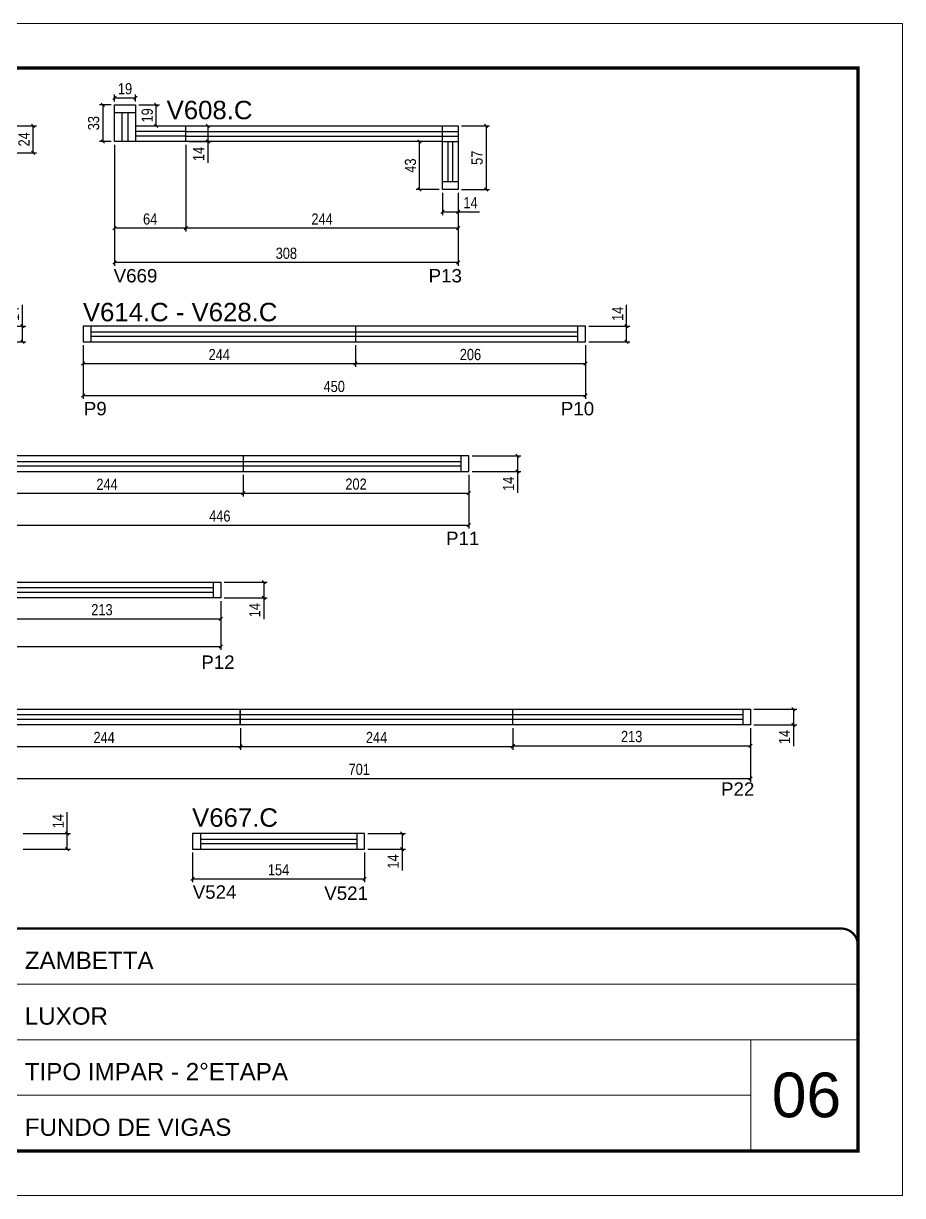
# Model space of a CAD drawing. Extents: x 1959 to 8212, y 239 to 4735.
# Drawn here: x 4255 to 5042, y 2537 to 3587 of the extents above; entities that cross this region are included whole.
import ezdxf

# ---------------------------------------------------------------- set-up
doc = ezdxf.new("R2010")
doc.units = 0
doc.linetypes.add('CONTINUO', pattern=[0])
doc.linetypes.add('DASHED', pattern=[0.75, 0.5, -0.25])
for name, color, linetype in [('5', 5, 'Continuous'), ('COTA', 241, 'Continuous'), ('NOMENCLATURA', 7, 'Continuous'), ('Painéis', 200, 'Continuous'), ('SARR_2.2x7', 40, 'Continuous'), ('SARR_EDITAR', 141, 'Continuous')]:
    doc.layers.add(name, color=color, linetype=linetype)
for name, color, linetype, lineweight in [('CARIMBO', 255, 'Continuous', 9), ('Folhas', 255, 'Continuous', 9), ('SARRAFO DE PRESSAO', 251, 'DASHED', 9)]:
    doc.layers.add(name, color=color, linetype=linetype, lineweight=lineweight)
doc.styles.add('ARIAL', font='arial.ttf')
doc.styles.add('COTA TECNICA', font='techl___.ttf', dxfattribs={"height": 10})
doc.styles.add('COTA TECNICA-50', font='techl___.ttf', dxfattribs={"height": 10})
doc.styles.get("Standard").update_dxf_attribs({"font": 'arial.ttf'})
doc.dimstyles.new('COTA PAINEL-50', dxfattribs={"dimtxt": 10, "dimasz": 3, "dimexe": 3, "dimexo": 3, "dimgap": 3, "dimtad": 1, "dimdec": 1, "dimzin": 12, "dimdsep": 46, "dimtxsty": 'COTA TECNICA-50', "dimblk1": 'OBLIQUE', "dimblk2": 'OBLIQUE', "dimsah": 1, "dimcen": 0.9, "dimclrd": 4, "dimclre": 4, "dimclrt": 240, "dimadec": 1, "dimazin": 3, "dimtfac": 1, "dimtdec": 1, "dimtmove": 0, "dimatfit": 3, "dimfxl": 1, "dimtolj": 1, "dimtzin": 12, "dimarcsym": 0})
doc.dimstyles.new('PAINEL', dxfattribs={"dimtxt": 10, "dimasz": 3, "dimexe": 3, "dimexo": 3, "dimgap": 3, "dimtad": 1, "dimdec": 1, "dimzin": 12, "dimdsep": 46, "dimtxsty": 'COTA TECNICA', "dimblk1": 'OBLIQUE', "dimblk2": 'OBLIQUE', "dimsah": 1, "dimcen": 0.9, "dimclrd": 4, "dimclre": 4, "dimclrt": 240, "dimadec": 1, "dimazin": 3, "dimtfac": 1, "dimtdec": 1, "dimtmove": 0, "dimatfit": 3, "dimfxl": 1, "dimtolj": 1, "dimtzin": 12, "dimarcsym": 0})

# ---------------------------------------------------------------- blocks, each defined once
blk = doc.blocks.new('9999999999')
at = {"color": 30, "linetype": 'CONTINUO'}
for p, q in [((98564.6, 34379.6), (99584, 34379.6)), ((98564.6, 34329.8), (99488, 34329.8)), ((99584, 34329.8), (99488, 34329.8)), ((99488, 34329.8), (99488, 34230.2)), ((98564.6, 34280), (99488, 34280))]:
    blk.add_line(p, q, dxfattribs=at)
at = {"color": 30, "linetype": 'CONTINUO', "const_width": 2}
blk.add_lwpolyline([(99584, 34230.2), (99584, 34414.4, 0.414214), (99569, 34429.4), (98229, 34429.4, 0.414214), (98214, 34414.4), (98214, 34245.2, 0.414214), (98229, 34230.2), (99584, 34230.2)], format="xyb", dxfattribs=at)
at = {"layer": 'Folhas'}
blk.add_lwpolyline([(98139, 34190.2), (99624, 34190.2), (99624, 35240.2), (98139, 35240.2)], close=True, dxfattribs=at)
at = {"layer": 'Folhas', "color": 30, "const_width": 3}
blk.add_lwpolyline([(98214, 34230.2), (99584, 34230.2), (99584, 35200.2), (98214, 35200.2)], close=True, dxfattribs=at)
at = {"color": 7, "linetype": 'Continuous', "ltscale": 5, "style": 'ARIAL'}
for s, height, p in [('ZAMBETTA', 15.48, (98837.7, 34393.1)), ('LUXOR', 15.48, (98837.7, 34343.3)), ('TIPO IMPAR - 2°ETAPA', 15.483, (98837.7, 34293.5)), ('FUNDO DE VIGAS', 15.483, (98837.7, 34243.7))]:
    blk.add_text(s, height=height, dxfattribs=at).set_placement(p)
blk = doc.blocks.new('_Oblique')
at = {"color": 0, "linetype": 'ByBlock', "lineweight": -2}
blk.add_line((-0.5, -0.5), (0.5, 0.5), dxfattribs=at)
blk = doc.blocks.new('*D19')
at = {"layer": 'COTA', "color": 4, "lineweight": -2, "transparency": 16777216}
for p, q in [((4222.1, 3494.8), (4266.4, 3494.8)), ((4263.4, 3470.8), (4263.4, 3494.8)), ((4222.1, 3470.8), (4266.4, 3470.8))]:
    blk.add_line(p, q, dxfattribs=at)
at = {"layer": 'Defpoints', "color": 0, "transparency": 16777216}
for p in [(4219.1, 3494.8), (4263.4, 3494.8), (4219.1, 3470.8)]:
    blk.add_point(p, dxfattribs=at)
at = {"layer": 'COTA', "color": 4, "lineweight": -2, "transparency": 16777216, "xscale": 3, "yscale": 3, "zscale": 3}
for p, rotation in [((4263.4, 3494.8), 90), ((4263.4, 3470.8), 270)]:
    blk.add_blockref('_Oblique', p, dxfattribs=dict(at, rotation=rotation))
at = {"layer": 'COTA', "color": 240, "transparency": 16777216, "insert": (4255.3, 3482.8), "char_height": 10, "attachment_point": 5, "rotation": 90, "style": 'COTA TECNICA'}
blk.add_mtext('\\A1;24', dxfattribs=at)
blk = doc.blocks.new('*D11')
at = {"layer": 'COTA', "color": 4, "lineweight": -2, "transparency": 16777216}
for p, q in [((4647.3, 3494.8), (4672.4, 3494.8)), ((4669.4, 3494.8), (4669.4, 3437.8)), ((4647.3, 3437.8), (4672.4, 3437.8))]:
    blk.add_line(p, q, dxfattribs=at)
at = {"layer": 'Defpoints', "color": 0, "transparency": 16777216}
for p in [(4644.3, 3494.8), (4644.3, 3437.8), (4669.4, 3437.8)]:
    blk.add_point(p, dxfattribs=at)
at = {"layer": 'COTA', "color": 4, "lineweight": -2, "transparency": 16777216, "xscale": 3, "yscale": 3, "zscale": 3}
for p, rotation in [((4669.4, 3494.8), 90), ((4669.4, 3437.8), 270)]:
    blk.add_blockref('_Oblique', p, dxfattribs=dict(at, rotation=rotation))
at = {"layer": 'COTA', "color": 240, "transparency": 16777216, "insert": (4661.2, 3466.3), "char_height": 10, "attachment_point": 5, "rotation": 90, "style": 'COTA TECNICA'}
blk.add_mtext('\\A1;57', dxfattribs=at)
blk = doc.blocks.new('*D12')
at = {"layer": 'COTA', "color": 4, "lineweight": -2, "transparency": 16777216}
for p, q in [((4336.3, 3516.8), (4336.3, 3523)), ((4336.3, 3520), (4355.3, 3520)), ((4355.3, 3516.8), (4355.3, 3523))]:
    blk.add_line(p, q, dxfattribs=at)
at = {"layer": 'Defpoints', "color": 0, "transparency": 16777216}
for p in [(4355.3, 3520), (4336.3, 3513.8), (4355.3, 3513.8)]:
    blk.add_point(p, dxfattribs=at)
at = {"layer": 'COTA', "color": 4, "lineweight": -2, "transparency": 16777216, "xscale": 3, "yscale": 3, "zscale": 3, "rotation": 180}
blk.add_blockref('_Oblique', (4336.3, 3520), dxfattribs=at)
at = {"layer": 'COTA', "color": 4, "lineweight": -2, "transparency": 16777216, "xscale": 3, "yscale": 3, "zscale": 3}
blk.add_blockref('_Oblique', (4355.3, 3520), dxfattribs=at)
at = {"layer": 'COTA', "color": 240, "transparency": 16777216, "insert": (4345.8, 3528.1), "char_height": 10, "attachment_point": 5, "style": 'COTA TECNICA'}
blk.add_mtext('\\A1;19', dxfattribs=at)
blk = doc.blocks.new('*D13')
at = {"layer": 'COTA', "color": 4, "lineweight": -2, "transparency": 16777216}
for p, q in [((4358.3, 3513.8), (4376.7, 3513.8)), ((4373.7, 3494.8), (4373.7, 3513.8)), ((4358.3, 3494.8), (4376.7, 3494.8))]:
    blk.add_line(p, q, dxfattribs=at)
at = {"layer": 'Defpoints', "color": 0, "transparency": 16777216}
for p in [(4355.3, 3513.8), (4373.7, 3513.8), (4355.3, 3494.8)]:
    blk.add_point(p, dxfattribs=at)
at = {"layer": 'COTA', "color": 4, "lineweight": -2, "transparency": 16777216, "xscale": 3, "yscale": 3, "zscale": 3}
for p, rotation in [((4373.7, 3513.8), 90), ((4373.7, 3494.8), 270)]:
    blk.add_blockref('_Oblique', p, dxfattribs=dict(at, rotation=rotation))
at = {"layer": 'COTA', "color": 240, "transparency": 16777216, "insert": (4365.7, 3504.3), "char_height": 10, "attachment_point": 5, "rotation": 90, "style": 'COTA TECNICA'}
blk.add_mtext('\\A1;19', dxfattribs=at)
blk = doc.blocks.new('*D14')
at = {"layer": 'COTA', "color": 4, "lineweight": -2, "transparency": 16777216}
for p, q in [((4336.3, 3477.8), (4336.3, 3369.4)), ((4644.3, 3434.8), (4644.3, 3369.4)), ((4644.3, 3372.4), (4336.3, 3372.4))]:
    blk.add_line(p, q, dxfattribs=at)
at = {"layer": 'Defpoints', "color": 0, "transparency": 16777216}
for p in [(4336.3, 3480.8), (4644.3, 3437.8), (4336.3, 3372.4)]:
    blk.add_point(p, dxfattribs=at)
at = {"layer": 'COTA', "color": 4, "lineweight": -2, "transparency": 16777216, "xscale": 3, "yscale": 3, "zscale": 3, "rotation": 180}
blk.add_blockref('_Oblique', (4336.3, 3372.4), dxfattribs=at)
at = {"layer": 'COTA', "color": 4, "lineweight": -2, "transparency": 16777216, "xscale": 3, "yscale": 3, "zscale": 3}
blk.add_blockref('_Oblique', (4644.3, 3372.4), dxfattribs=at)
at = {"layer": 'COTA', "color": 240, "transparency": 16777216, "insert": (4490.3, 3380.7), "char_height": 10, "attachment_point": 5, "style": 'COTA TECNICA'}
blk.add_mtext('\\A1;308', dxfattribs=at)
blk = doc.blocks.new('*D28')
at = {"layer": 'COTA', "color": 4, "lineweight": -2, "transparency": 16777216}
for p, q in [((4400.3, 3477.8), (4400.3, 3400.3)), ((4644.3, 3434.8), (4644.3, 3400.3)), ((4644.3, 3403.3), (4400.3, 3403.3))]:
    blk.add_line(p, q, dxfattribs=at)
at = {"layer": 'Defpoints', "color": 0, "transparency": 16777216}
for p in [(4400.3, 3480.8), (4644.3, 3437.8), (4400.3, 3403.3)]:
    blk.add_point(p, dxfattribs=at)
at = {"layer": 'COTA', "color": 4, "lineweight": -2, "transparency": 16777216, "xscale": 3, "yscale": 3, "zscale": 3, "rotation": 180}
blk.add_blockref('_Oblique', (4400.3, 3403.3), dxfattribs=at)
at = {"layer": 'COTA', "color": 4, "lineweight": -2, "transparency": 16777216, "xscale": 3, "yscale": 3, "zscale": 3}
blk.add_blockref('_Oblique', (4644.3, 3403.3), dxfattribs=at)
at = {"layer": 'COTA', "color": 240, "transparency": 16777216, "insert": (4522.3, 3411.4), "char_height": 10, "attachment_point": 5, "style": 'COTA TECNICA'}
blk.add_mtext('\\A1;244', dxfattribs=at)
blk = doc.blocks.new('*D29')
at = {"layer": 'COTA', "color": 4, "lineweight": -2, "transparency": 16777216}
for p, q in [((4336.3, 3477.8), (4336.3, 3400.3)), ((4400.3, 3477.8), (4400.3, 3400.3)), ((4400.3, 3403.3), (4336.3, 3403.3))]:
    blk.add_line(p, q, dxfattribs=at)
at = {"layer": 'Defpoints', "color": 0, "transparency": 16777216}
for p in [(4336.3, 3480.8), (4400.3, 3480.8), (4336.3, 3403.3)]:
    blk.add_point(p, dxfattribs=at)
at = {"layer": 'COTA', "color": 4, "lineweight": -2, "transparency": 16777216, "xscale": 3, "yscale": 3, "zscale": 3, "rotation": 180}
blk.add_blockref('_Oblique', (4336.3, 3403.3), dxfattribs=at)
at = {"layer": 'COTA', "color": 4, "lineweight": -2, "transparency": 16777216, "xscale": 3, "yscale": 3, "zscale": 3}
blk.add_blockref('_Oblique', (4400.3, 3403.3), dxfattribs=at)
at = {"layer": 'COTA', "color": 240, "transparency": 16777216, "insert": (4368.3, 3411.4), "char_height": 10, "attachment_point": 5, "style": 'COTA TECNICA'}
blk.add_mtext('\\A1;64', dxfattribs=at)
blk = doc.blocks.new('*D15')
at = {"layer": 'COTA', "color": 4, "lineweight": -2, "transparency": 16777216}
for p, q in [((4630.3, 3434.8), (4630.3, 3415)), ((4644.3, 3434.8), (4644.3, 3415)), ((4630.3, 3418), (4644.3, 3418)), ((4644.3, 3418), (4663.4, 3418))]:
    blk.add_line(p, q, dxfattribs=at)
at = {"layer": 'Defpoints', "color": 0, "transparency": 16777216}
for p in [(4630.3, 3437.8), (4644.3, 3437.8), (4644.3, 3418)]:
    blk.add_point(p, dxfattribs=at)
at = {"layer": 'COTA', "color": 4, "lineweight": -2, "transparency": 16777216, "xscale": 3, "yscale": 3, "zscale": 3, "rotation": 180}
blk.add_blockref('_Oblique', (4630.3, 3418), dxfattribs=at)
at = {"layer": 'COTA', "color": 4, "lineweight": -2, "transparency": 16777216, "xscale": 3, "yscale": 3, "zscale": 3}
blk.add_blockref('_Oblique', (4644.3, 3418), dxfattribs=at)
at = {"layer": 'COTA', "color": 240, "transparency": 16777216, "insert": (4655.3, 3426.1), "char_height": 10, "attachment_point": 5, "style": 'COTA TECNICA'}
blk.add_mtext('\\A1;14', dxfattribs=at)
blk = doc.blocks.new('*D16')
at = {"layer": 'COTA', "color": 4, "lineweight": -2, "transparency": 16777216}
for p, q in [((4627.3, 3480.8), (4606.7, 3480.8)), ((4609.7, 3437.8), (4609.7, 3480.8)), ((4627.3, 3437.8), (4606.7, 3437.8))]:
    blk.add_line(p, q, dxfattribs=at)
at = {"layer": 'Defpoints', "color": 0, "transparency": 16777216}
for p in [(4609.7, 3480.8), (4630.3, 3480.8), (4630.3, 3437.8)]:
    blk.add_point(p, dxfattribs=at)
at = {"layer": 'COTA', "color": 4, "lineweight": -2, "transparency": 16777216, "xscale": 3, "yscale": 3, "zscale": 3}
for p, rotation in [((4609.7, 3480.8), 90), ((4609.7, 3437.8), 270)]:
    blk.add_blockref('_Oblique', p, dxfattribs=dict(at, rotation=rotation))
at = {"layer": 'COTA', "color": 240, "transparency": 16777216, "insert": (4601.5, 3459.3), "char_height": 10, "attachment_point": 5, "rotation": 90, "style": 'COTA TECNICA'}
blk.add_mtext('\\A1;43', dxfattribs=at)
blk = doc.blocks.new('*D30')
at = {"layer": 'COTA', "color": 4, "lineweight": -2, "transparency": 16777216}
for p, q in [((4403.3, 3494.8), (4422.9, 3494.8)), ((4419.9, 3494.8), (4419.9, 3480.8)), ((4403.3, 3480.8), (4422.9, 3480.8)), ((4419.9, 3480.8), (4419.9, 3461.7))]:
    blk.add_line(p, q, dxfattribs=at)
at = {"layer": 'Defpoints', "color": 0, "transparency": 16777216}
for p in [(4400.3, 3494.8), (4400.3, 3480.8), (4419.9, 3480.8)]:
    blk.add_point(p, dxfattribs=at)
at = {"layer": 'COTA', "color": 4, "lineweight": -2, "transparency": 16777216, "xscale": 3, "yscale": 3, "zscale": 3}
for p, rotation in [((4419.9, 3494.8), 90), ((4419.9, 3480.8), 270)]:
    blk.add_blockref('_Oblique', p, dxfattribs=dict(at, rotation=rotation))
at = {"layer": 'COTA', "color": 240, "transparency": 16777216, "insert": (4411.8, 3469.7), "char_height": 10, "attachment_point": 5, "rotation": 90, "style": 'COTA TECNICA'}
blk.add_mtext('\\A1;14', dxfattribs=at)
blk = doc.blocks.new('*D34')
at = {"layer": 'COTA', "color": 4, "lineweight": -2, "transparency": 16777216}
for p, q in [((4254, 3315.4), (4254, 3334.5)), ((4220.1, 3315.4), (4257, 3315.4)), ((4254, 3301.4), (4254, 3315.4)), ((4220.1, 3301.4), (4257, 3301.4))]:
    blk.add_line(p, q, dxfattribs=at)
at = {"layer": 'Defpoints', "color": 0, "transparency": 16777216}
for p in [(4217.1, 3315.4), (4254, 3315.4), (4217.1, 3301.4)]:
    blk.add_point(p, dxfattribs=at)
at = {"layer": 'COTA', "color": 4, "lineweight": -2, "transparency": 16777216, "xscale": 3, "yscale": 3, "zscale": 3}
for p, rotation in [((4254, 3315.4), 90), ((4254, 3301.4), 270)]:
    blk.add_blockref('_Oblique', p, dxfattribs=dict(at, rotation=rotation))
at = {"layer": 'COTA', "color": 240, "transparency": 16777216, "insert": (4245.9, 3326.5), "char_height": 10, "attachment_point": 5, "rotation": 90, "style": 'COTA TECNICA'}
blk.add_mtext('\\A1;14', dxfattribs=at)
blk = doc.blocks.new('*D38')
at = {"layer": 'COTA', "color": 4, "linetype": 'ByBlock', "lineweight": -2, "transparency": 16777216}
for p, q in [((4207.7, 3182.2), (4207.7, 3134.2)), ((4653.7, 3182.2), (4653.7, 3134.2)), ((4207.7, 3137.2), (4653.7, 3137.2))]:
    blk.add_line(p, q, dxfattribs=at)
at = {"layer": 'Defpoints', "color": 0, "linetype": 'ByBlock', "transparency": 16777216}
for p in [(4207.7, 3185.2), (4653.7, 3185.2), (4653.7, 3137.2)]:
    blk.add_point(p, dxfattribs=at)
at = {"layer": 'COTA', "color": 4, "linetype": 'ByBlock', "lineweight": -2, "transparency": 16777216, "xscale": 3, "yscale": 3, "zscale": 3, "rotation": 180}
blk.add_blockref('_Oblique', (4207.7, 3137.2), dxfattribs=at)
at = {"layer": 'COTA', "color": 4, "linetype": 'ByBlock', "lineweight": -2, "transparency": 16777216, "xscale": 3, "yscale": 3, "zscale": 3}
blk.add_blockref('_Oblique', (4653.7, 3137.2), dxfattribs=at)
at = {"layer": 'COTA', "color": 240, "linetype": 'ByBlock', "transparency": 16777216, "insert": (4430.7, 3145.3), "char_height": 10, "attachment_point": 5, "style": 'COTA TECNICA-50'}
blk.add_mtext('\\A1;446', dxfattribs=at)
blk = doc.blocks.new('*D39')
at = {"layer": 'COTA', "color": 4, "lineweight": -2, "transparency": 16777216}
for p, q in [((4207.7, 3182.2), (4207.7, 3162.8)), ((4451.7, 3182.2), (4451.7, 3162.8)), ((4207.7, 3165.8), (4451.7, 3165.8))]:
    blk.add_line(p, q, dxfattribs=at)
at = {"layer": 'Defpoints', "color": 0, "transparency": 16777216}
for p in [(4207.7, 3185.2), (4451.7, 3185.2), (4451.7, 3165.8)]:
    blk.add_point(p, dxfattribs=at)
at = {"layer": 'COTA', "color": 4, "lineweight": -2, "transparency": 16777216, "xscale": 3, "yscale": 3, "zscale": 3, "rotation": 180}
blk.add_blockref('_Oblique', (4207.7, 3165.8), dxfattribs=at)
at = {"layer": 'COTA', "color": 4, "lineweight": -2, "transparency": 16777216, "xscale": 3, "yscale": 3, "zscale": 3}
blk.add_blockref('_Oblique', (4451.7, 3165.8), dxfattribs=at)
at = {"layer": 'COTA', "color": 240, "transparency": 16777216, "insert": (4329.7, 3173.8), "char_height": 10, "attachment_point": 5, "style": 'COTA TECNICA'}
blk.add_mtext('\\A1;244', dxfattribs=at)
blk = doc.blocks.new('*D40')
at = {"layer": 'COTA', "color": 4, "lineweight": -2, "transparency": 16777216}
for p, q in [((4451.7, 3182.2), (4451.7, 3162.8)), ((4653.7, 3182.2), (4653.7, 3162.8)), ((4451.7, 3165.8), (4653.7, 3165.8))]:
    blk.add_line(p, q, dxfattribs=at)
at = {"layer": 'Defpoints', "color": 0, "transparency": 16777216}
for p in [(4451.7, 3185.2), (4653.7, 3185.2), (4653.7, 3165.8)]:
    blk.add_point(p, dxfattribs=at)
at = {"layer": 'COTA', "color": 4, "lineweight": -2, "transparency": 16777216, "xscale": 3, "yscale": 3, "zscale": 3, "rotation": 180}
blk.add_blockref('_Oblique', (4451.7, 3165.8), dxfattribs=at)
at = {"layer": 'COTA', "color": 4, "lineweight": -2, "transparency": 16777216, "xscale": 3, "yscale": 3, "zscale": 3}
blk.add_blockref('_Oblique', (4653.7, 3165.8), dxfattribs=at)
at = {"layer": 'COTA', "color": 240, "transparency": 16777216, "insert": (4552.7, 3173.9), "char_height": 10, "attachment_point": 5, "style": 'COTA TECNICA'}
blk.add_mtext('\\A1;202', dxfattribs=at)
blk = doc.blocks.new('*D41')
at = {"layer": 'COTA', "color": 4, "lineweight": -2, "transparency": 16777216}
for p, q in [((4656.7, 3199.2), (4700.4, 3199.2)), ((4697.4, 3199.2), (4697.4, 3185.2)), ((4656.7, 3185.2), (4700.4, 3185.2)), ((4697.4, 3185.2), (4697.4, 3166.1))]:
    blk.add_line(p, q, dxfattribs=at)
at = {"layer": 'Defpoints', "color": 0, "transparency": 16777216}
for p in [(4653.7, 3199.2), (4653.7, 3185.2), (4697.4, 3185.2)]:
    blk.add_point(p, dxfattribs=at)
at = {"layer": 'COTA', "color": 4, "lineweight": -2, "transparency": 16777216, "xscale": 3, "yscale": 3, "zscale": 3}
for p, rotation in [((4697.4, 3199.2), 90), ((4697.4, 3185.2), 270)]:
    blk.add_blockref('_Oblique', p, dxfattribs=dict(at, rotation=rotation))
at = {"layer": 'COTA', "color": 240, "transparency": 16777216, "insert": (4689.3, 3174.2), "char_height": 10, "attachment_point": 5, "rotation": 90, "style": 'COTA TECNICA'}
blk.add_mtext('\\A1;14', dxfattribs=at)
blk = doc.blocks.new('*D42')
at = {"layer": 'COTA', "color": 4, "linetype": 'ByBlock', "lineweight": -2, "transparency": 16777216}
for p, q in [((4308.2, 3298.4), (4308.2, 3250.3)), ((4758.2, 3298.4), (4758.2, 3250.3)), ((4308.2, 3253.3), (4758.2, 3253.3))]:
    blk.add_line(p, q, dxfattribs=at)
at = {"layer": 'Defpoints', "color": 0, "linetype": 'ByBlock', "transparency": 16777216}
for p in [(4308.2, 3301.4), (4758.2, 3301.4), (4758.2, 3253.3)]:
    blk.add_point(p, dxfattribs=at)
at = {"layer": 'COTA', "color": 4, "linetype": 'ByBlock', "lineweight": -2, "transparency": 16777216, "xscale": 3, "yscale": 3, "zscale": 3, "rotation": 180}
blk.add_blockref('_Oblique', (4308.2, 3253.3), dxfattribs=at)
at = {"layer": 'COTA', "color": 4, "linetype": 'ByBlock', "lineweight": -2, "transparency": 16777216, "xscale": 3, "yscale": 3, "zscale": 3}
blk.add_blockref('_Oblique', (4758.2, 3253.3), dxfattribs=at)
at = {"layer": 'COTA', "color": 240, "linetype": 'ByBlock', "transparency": 16777216, "insert": (4533.2, 3261.4), "char_height": 10, "attachment_point": 5, "style": 'COTA TECNICA-50'}
blk.add_mtext('\\A1;450', dxfattribs=at)
blk = doc.blocks.new('*D43')
at = {"layer": 'COTA', "color": 4, "lineweight": -2, "transparency": 16777216}
for p, q in [((4308.2, 3298.4), (4308.2, 3278.9)), ((4552.2, 3298.4), (4552.2, 3278.9)), ((4308.2, 3281.9), (4552.2, 3281.9))]:
    blk.add_line(p, q, dxfattribs=at)
at = {"layer": 'Defpoints', "color": 0, "transparency": 16777216}
for p in [(4308.2, 3301.4), (4552.2, 3301.4), (4552.2, 3281.9)]:
    blk.add_point(p, dxfattribs=at)
at = {"layer": 'COTA', "color": 4, "lineweight": -2, "transparency": 16777216, "xscale": 3, "yscale": 3, "zscale": 3, "rotation": 180}
blk.add_blockref('_Oblique', (4308.2, 3281.9), dxfattribs=at)
at = {"layer": 'COTA', "color": 4, "lineweight": -2, "transparency": 16777216, "xscale": 3, "yscale": 3, "zscale": 3}
blk.add_blockref('_Oblique', (4552.2, 3281.9), dxfattribs=at)
at = {"layer": 'COTA', "color": 240, "transparency": 16777216, "insert": (4430.2, 3290), "char_height": 10, "attachment_point": 5, "style": 'COTA TECNICA'}
blk.add_mtext('\\A1;244', dxfattribs=at)
blk = doc.blocks.new('*D44')
at = {"layer": 'COTA', "color": 4, "lineweight": -2, "transparency": 16777216}
for p, q in [((4552.2, 3298.4), (4552.2, 3278.9)), ((4758.2, 3298.4), (4758.2, 3278.9)), ((4552.2, 3281.9), (4758.2, 3281.9))]:
    blk.add_line(p, q, dxfattribs=at)
at = {"layer": 'Defpoints', "color": 0, "transparency": 16777216}
for p in [(4552.2, 3301.4), (4758.2, 3301.4), (4758.2, 3281.9)]:
    blk.add_point(p, dxfattribs=at)
at = {"layer": 'COTA', "color": 4, "lineweight": -2, "transparency": 16777216, "xscale": 3, "yscale": 3, "zscale": 3, "rotation": 180}
blk.add_blockref('_Oblique', (4552.2, 3281.9), dxfattribs=at)
at = {"layer": 'COTA', "color": 4, "lineweight": -2, "transparency": 16777216, "xscale": 3, "yscale": 3, "zscale": 3}
blk.add_blockref('_Oblique', (4758.2, 3281.9), dxfattribs=at)
at = {"layer": 'COTA', "color": 240, "transparency": 16777216, "insert": (4655.2, 3290), "char_height": 10, "attachment_point": 5, "style": 'COTA TECNICA'}
blk.add_mtext('\\A1;206', dxfattribs=at)
blk = doc.blocks.new('*D45')
at = {"layer": 'COTA', "color": 4, "lineweight": -2, "transparency": 16777216}
for p, q in [((4795.1, 3315.4), (4795.1, 3334.5)), ((4761.2, 3315.4), (4798.1, 3315.4)), ((4795.1, 3301.4), (4795.1, 3315.4)), ((4761.2, 3301.4), (4798.1, 3301.4))]:
    blk.add_line(p, q, dxfattribs=at)
at = {"layer": 'Defpoints', "color": 0, "transparency": 16777216}
for p in [(4758.2, 3315.4), (4795.1, 3315.4), (4758.2, 3301.4)]:
    blk.add_point(p, dxfattribs=at)
at = {"layer": 'COTA', "color": 4, "lineweight": -2, "transparency": 16777216, "xscale": 3, "yscale": 3, "zscale": 3}
for p, rotation in [((4795.1, 3315.4), 90), ((4795.1, 3301.4), 270)]:
    blk.add_blockref('_Oblique', p, dxfattribs=dict(at, rotation=rotation))
at = {"layer": 'COTA', "color": 240, "transparency": 16777216, "insert": (4787.1, 3326.5), "char_height": 10, "attachment_point": 5, "rotation": 90, "style": 'COTA TECNICA'}
blk.add_mtext('\\A1;14', dxfattribs=at)
blk = doc.blocks.new('*D48')
at = {"layer": 'COTA', "color": 4, "lineweight": -2, "transparency": 16777216}
for p, q in [((3730.6, 3069.1), (3730.6, 3025.6)), ((4431.6, 3069.1), (4431.6, 3025.6)), ((3730.6, 3028.6), (4431.6, 3028.6))]:
    blk.add_line(p, q, dxfattribs=at)
at = {"layer": 'Defpoints', "color": 0, "transparency": 16777216}
for p in [(3730.6, 3072.1), (4431.6, 3072.1), (4431.6, 3028.6)]:
    blk.add_point(p, dxfattribs=at)
at = {"layer": 'COTA', "color": 4, "lineweight": -2, "transparency": 16777216, "xscale": 3, "yscale": 3, "zscale": 3, "rotation": 180}
blk.add_blockref('_Oblique', (3730.6, 3028.6), dxfattribs=at)
at = {"layer": 'COTA', "color": 4, "lineweight": -2, "transparency": 16777216, "xscale": 3, "yscale": 3, "zscale": 3}
blk.add_blockref('_Oblique', (4431.6, 3028.6), dxfattribs=at)
at = {"layer": 'COTA', "color": 240, "transparency": 16777216, "insert": (4081.1, 3036.7), "char_height": 10, "attachment_point": 5, "style": 'COTA TECNICA'}
blk.add_mtext('\\A1;701', dxfattribs=at)
blk = doc.blocks.new('*D50')
at = {"layer": 'COTA', "color": 4, "lineweight": -2, "transparency": 16777216}
for p, q in [((4218.6, 3069.1), (4218.6, 3050.2)), ((4431.6, 3069.1), (4431.6, 3050.2)), ((4218.6, 3053.2), (4431.6, 3053.2))]:
    blk.add_line(p, q, dxfattribs=at)
at = {"layer": 'Defpoints', "color": 0, "transparency": 16777216}
for p in [(4218.6, 3072.1), (4431.6, 3072.1), (4431.6, 3053.2)]:
    blk.add_point(p, dxfattribs=at)
at = {"layer": 'COTA', "color": 4, "lineweight": -2, "transparency": 16777216, "xscale": 3, "yscale": 3, "zscale": 3, "rotation": 180}
blk.add_blockref('_Oblique', (4218.6, 3053.2), dxfattribs=at)
at = {"layer": 'COTA', "color": 4, "lineweight": -2, "transparency": 16777216, "xscale": 3, "yscale": 3, "zscale": 3}
blk.add_blockref('_Oblique', (4431.6, 3053.2), dxfattribs=at)
at = {"layer": 'COTA', "color": 240, "transparency": 16777216, "insert": (4325.1, 3061.4), "char_height": 10, "attachment_point": 5, "style": 'COTA TECNICA'}
blk.add_mtext('\\A1;213', dxfattribs=at)
blk = doc.blocks.new('*D49')
at = {"layer": 'COTA', "color": 4, "lineweight": -2, "transparency": 16777216}
for p, q in [((4434.6, 3086.1), (4473.1, 3086.1)), ((4470.1, 3086.1), (4470.1, 3072.1)), ((4434.6, 3072.1), (4473.1, 3072.1)), ((4470.1, 3072.1), (4470.1, 3053))]:
    blk.add_line(p, q, dxfattribs=at)
at = {"layer": 'Defpoints', "color": 0, "transparency": 16777216}
for p in [(4431.6, 3086.1), (4431.6, 3072.1), (4470.1, 3072.1)]:
    blk.add_point(p, dxfattribs=at)
at = {"layer": 'COTA', "color": 4, "lineweight": -2, "transparency": 16777216, "xscale": 3, "yscale": 3, "zscale": 3}
for p, rotation in [((4470.1, 3086.1), 90), ((4470.1, 3072.1), 270)]:
    blk.add_blockref('_Oblique', p, dxfattribs=dict(at, rotation=rotation))
at = {"layer": 'COTA', "color": 240, "transparency": 16777216, "insert": (4462, 3061), "char_height": 10, "attachment_point": 5, "rotation": 90, "style": 'COTA TECNICA'}
blk.add_mtext('\\A1;14', dxfattribs=at)
blk = doc.blocks.new('*D51')
at = {"layer": 'COTA', "color": 4, "linetype": 'ByBlock', "lineweight": -2, "transparency": 16777216}
for p, q in [((4205.1, 2955.4), (4205.1, 2936)), ((4449.1, 2955.4), (4449.1, 2936)), ((4205.1, 2939), (4449.1, 2939))]:
    blk.add_line(p, q, dxfattribs=at)
at = {"layer": 'Defpoints', "color": 0, "linetype": 'ByBlock', "transparency": 16777216}
for p in [(4205.1, 2958.4), (4449.1, 2958.4), (4449.1, 2939)]:
    blk.add_point(p, dxfattribs=at)
at = {"layer": 'COTA', "color": 4, "linetype": 'ByBlock', "lineweight": -2, "transparency": 16777216, "xscale": 3, "yscale": 3, "zscale": 3, "rotation": 180}
blk.add_blockref('_Oblique', (4205.1, 2939), dxfattribs=at)
at = {"layer": 'COTA', "color": 4, "linetype": 'ByBlock', "lineweight": -2, "transparency": 16777216, "xscale": 3, "yscale": 3, "zscale": 3}
blk.add_blockref('_Oblique', (4449.1, 2939), dxfattribs=at)
at = {"layer": 'COTA', "color": 240, "linetype": 'ByBlock', "transparency": 16777216, "insert": (4327.1, 2947), "char_height": 10, "attachment_point": 5, "style": 'COTA TECNICA-50'}
blk.add_mtext('\\A1;244', dxfattribs=at)
blk = doc.blocks.new('*D52')
at = {"layer": 'COTA', "color": 4, "linetype": 'ByBlock', "lineweight": -2, "transparency": 16777216}
for p, q in [((4449.1, 2955.4), (4449.1, 2936)), ((4693.1, 2955.4), (4693.1, 2936)), ((4449.1, 2939), (4693.1, 2939))]:
    blk.add_line(p, q, dxfattribs=at)
at = {"layer": 'Defpoints', "color": 0, "linetype": 'ByBlock', "transparency": 16777216}
for p in [(4449.1, 2958.4), (4693.1, 2958.4), (4693.1, 2939)]:
    blk.add_point(p, dxfattribs=at)
at = {"layer": 'COTA', "color": 4, "linetype": 'ByBlock', "lineweight": -2, "transparency": 16777216, "xscale": 3, "yscale": 3, "zscale": 3, "rotation": 180}
blk.add_blockref('_Oblique', (4449.1, 2939), dxfattribs=at)
at = {"layer": 'COTA', "color": 4, "linetype": 'ByBlock', "lineweight": -2, "transparency": 16777216, "xscale": 3, "yscale": 3, "zscale": 3}
blk.add_blockref('_Oblique', (4693.1, 2939), dxfattribs=at)
at = {"layer": 'COTA', "color": 240, "linetype": 'ByBlock', "transparency": 16777216, "insert": (4571.1, 2947), "char_height": 10, "attachment_point": 5, "style": 'COTA TECNICA-50'}
blk.add_mtext('\\A1;244', dxfattribs=at)
blk = doc.blocks.new('*D53')
at = {"layer": 'COTA', "color": 4, "lineweight": -2, "transparency": 16777216}
for p, q in [((4205.1, 2955.4), (4205.1, 2907.3)), ((4906.1, 2955.4), (4906.1, 2907.3)), ((4205.1, 2910.3), (4906.1, 2910.3))]:
    blk.add_line(p, q, dxfattribs=at)
at = {"layer": 'Defpoints', "color": 0, "transparency": 16777216}
for p in [(4205.1, 2958.4), (4906.1, 2958.4), (4906.1, 2910.3)]:
    blk.add_point(p, dxfattribs=at)
at = {"layer": 'COTA', "color": 4, "lineweight": -2, "transparency": 16777216, "xscale": 3, "yscale": 3, "zscale": 3, "rotation": 180}
blk.add_blockref('_Oblique', (4205.1, 2910.3), dxfattribs=at)
at = {"layer": 'COTA', "color": 4, "lineweight": -2, "transparency": 16777216, "xscale": 3, "yscale": 3, "zscale": 3}
blk.add_blockref('_Oblique', (4906.1, 2910.3), dxfattribs=at)
at = {"layer": 'COTA', "color": 240, "transparency": 16777216, "insert": (4555.6, 2918.4), "char_height": 10, "attachment_point": 5, "style": 'COTA TECNICA'}
blk.add_mtext('\\A1;701', dxfattribs=at)
blk = doc.blocks.new('*D56')
at = {"layer": 'COTA', "color": 4, "lineweight": -2, "transparency": 16777216}
for p, q in [((4693.1, 2955.4), (4693.1, 2936.6)), ((4906.1, 2955.4), (4906.1, 2936.6)), ((4693.1, 2939.6), (4906.1, 2939.6))]:
    blk.add_line(p, q, dxfattribs=at)
at = {"layer": 'Defpoints', "color": 0, "transparency": 16777216}
for p in [(4693.1, 2958.4), (4906.1, 2958.4), (4906.1, 2939.6)]:
    blk.add_point(p, dxfattribs=at)
at = {"layer": 'COTA', "color": 4, "lineweight": -2, "transparency": 16777216, "xscale": 3, "yscale": 3, "zscale": 3, "rotation": 180}
blk.add_blockref('_Oblique', (4693.1, 2939.6), dxfattribs=at)
at = {"layer": 'COTA', "color": 4, "lineweight": -2, "transparency": 16777216, "xscale": 3, "yscale": 3, "zscale": 3}
blk.add_blockref('_Oblique', (4906.1, 2939.6), dxfattribs=at)
at = {"layer": 'COTA', "color": 240, "transparency": 16777216, "insert": (4799.6, 2947.8), "char_height": 10, "attachment_point": 5, "style": 'COTA TECNICA'}
blk.add_mtext('\\A1;213', dxfattribs=at)
blk = doc.blocks.new('*D54')
at = {"layer": 'COTA', "color": 4, "lineweight": -2, "transparency": 16777216}
for p, q in [((4909.1, 2972.4), (4947.6, 2972.4)), ((4944.6, 2972.4), (4944.6, 2958.4)), ((4909.1, 2958.4), (4947.6, 2958.4)), ((4944.6, 2958.4), (4944.6, 2939.3))]:
    blk.add_line(p, q, dxfattribs=at)
at = {"layer": 'Defpoints', "color": 0, "transparency": 16777216}
for p in [(4906.1, 2972.4), (4906.1, 2958.4), (4944.6, 2958.4)]:
    blk.add_point(p, dxfattribs=at)
at = {"layer": 'COTA', "color": 4, "lineweight": -2, "transparency": 16777216, "xscale": 3, "yscale": 3, "zscale": 3}
for p, rotation in [((4944.6, 2972.4), 90), ((4944.6, 2958.4), 270)]:
    blk.add_blockref('_Oblique', p, dxfattribs=dict(at, rotation=rotation))
at = {"layer": 'COTA', "color": 240, "transparency": 16777216, "insert": (4936.5, 2947.4), "char_height": 10, "attachment_point": 5, "rotation": 90, "style": 'COTA TECNICA'}
blk.add_mtext('\\A1;14', dxfattribs=at)
blk = doc.blocks.new('*D121')
at = {"layer": 'COTA', "color": 4, "lineweight": -2, "transparency": 16777216}
for p, q in [((4294, 2861), (4294, 2880.1)), ((4254.6, 2861), (4297, 2861)), ((4294, 2847), (4294, 2861)), ((4254.6, 2847), (4297, 2847))]:
    blk.add_line(p, q, dxfattribs=at)
at = {"layer": 'Defpoints', "color": 0, "transparency": 16777216}
for p in [(4251.6, 2861), (4294, 2861), (4251.6, 2847)]:
    blk.add_point(p, dxfattribs=at)
at = {"layer": 'COTA', "color": 4, "lineweight": -2, "transparency": 16777216, "xscale": 3, "yscale": 3, "zscale": 3}
for p, rotation in [((4294, 2861), 90), ((4294, 2847), 270)]:
    blk.add_blockref('_Oblique', p, dxfattribs=dict(at, rotation=rotation))
at = {"layer": 'COTA', "color": 240, "transparency": 16777216, "insert": (4285.9, 2872), "char_height": 10, "attachment_point": 5, "rotation": 90, "style": 'COTA TECNICA'}
blk.add_mtext('\\A1;14', dxfattribs=at)
blk = doc.blocks.new('*D124')
at = {"layer": 'COTA', "color": 4, "lineweight": -2, "transparency": 16777216}
for p, q in [((4333.3, 3513.8), (4322.9, 3513.8)), ((4325.9, 3513.8), (4325.9, 3480.8)), ((4333.3, 3480.8), (4322.9, 3480.8))]:
    blk.add_line(p, q, dxfattribs=at)
at = {"layer": 'Defpoints', "color": 0, "transparency": 16777216}
for p in [(4336.3, 3513.8), (4325.9, 3480.8), (4336.3, 3480.8)]:
    blk.add_point(p, dxfattribs=at)
at = {"layer": 'COTA', "color": 4, "lineweight": -2, "transparency": 16777216, "xscale": 3, "yscale": 3, "zscale": 3}
for p, rotation in [((4325.9, 3513.8), 90), ((4325.9, 3480.8), 270)]:
    blk.add_blockref('_Oblique', p, dxfattribs=dict(at, rotation=rotation))
at = {"layer": 'COTA', "color": 240, "transparency": 16777216, "insert": (4317.7, 3497.3), "char_height": 10, "attachment_point": 5, "rotation": 90, "style": 'COTA TECNICA'}
blk.add_mtext('\\A1;33', dxfattribs=at)
blk = doc.blocks.new('*D125')
at = {"layer": 'COTA', "color": 4, "linetype": 'ByBlock', "lineweight": -2, "transparency": 16777216}
for p, q in [((4406.3, 2844), (4406.3, 2817.3)), ((4560.3, 2844), (4560.3, 2817.3)), ((4406.3, 2820.3), (4560.3, 2820.3))]:
    blk.add_line(p, q, dxfattribs=at)
at = {"layer": 'Defpoints', "color": 0, "linetype": 'ByBlock', "transparency": 16777216}
for p in [(4406.3, 2847), (4560.3, 2847), (4560.3, 2820.3)]:
    blk.add_point(p, dxfattribs=at)
at = {"layer": 'COTA', "color": 4, "linetype": 'ByBlock', "lineweight": -2, "transparency": 16777216, "xscale": 3, "yscale": 3, "zscale": 3, "rotation": 180}
blk.add_blockref('_Oblique', (4406.3, 2820.3), dxfattribs=at)
at = {"layer": 'COTA', "color": 4, "linetype": 'ByBlock', "lineweight": -2, "transparency": 16777216, "xscale": 3, "yscale": 3, "zscale": 3}
blk.add_blockref('_Oblique', (4560.3, 2820.3), dxfattribs=at)
at = {"layer": 'COTA', "color": 240, "linetype": 'ByBlock', "transparency": 16777216, "insert": (4483.3, 2828.4), "char_height": 10, "attachment_point": 5, "style": 'COTA TECNICA-50'}
blk.add_mtext('\\A1;154', dxfattribs=at)
blk = doc.blocks.new('*D126')
at = {"layer": 'COTA', "color": 4, "lineweight": -2, "transparency": 16777216}
for p, q in [((4563.3, 2861), (4597.1, 2861)), ((4594.1, 2861), (4594.1, 2847)), ((4563.3, 2847), (4597.1, 2847)), ((4594.1, 2847), (4594.1, 2827.9))]:
    blk.add_line(p, q, dxfattribs=at)
at = {"layer": 'Defpoints', "color": 0, "transparency": 16777216}
for p in [(4560.3, 2861), (4560.3, 2847), (4594.1, 2847)]:
    blk.add_point(p, dxfattribs=at)
at = {"layer": 'COTA', "color": 4, "lineweight": -2, "transparency": 16777216, "xscale": 3, "yscale": 3, "zscale": 3}
for p, rotation in [((4594.1, 2861), 90), ((4594.1, 2847), 270)]:
    blk.add_blockref('_Oblique', p, dxfattribs=dict(at, rotation=rotation))
at = {"layer": 'COTA', "color": 240, "transparency": 16777216, "insert": (4586, 2835.9), "char_height": 10, "attachment_point": 5, "rotation": 90, "style": 'COTA TECNICA'}
blk.add_mtext('\\A1;14', dxfattribs=at)

msp = doc.modelspace()

# ---------------------------------------------------------------- linework, layer by layer
at = {"layer": 'COTA'}
for p, q in [((4355.29, 3494.77), (4355.29, 3480.77)), ((4630.29, 3480.77), (4644.29, 3480.77))]:
    msp.add_line(p, q, dxfattribs=at)
at = {"layer": 'Painéis', "linetype": 'ByBlock'}
for p, q in [((4336.29, 3480.77), (4336.29, 3513.77)), ((4336.29, 3513.77), (4355.29, 3513.77)), ((4355.29, 3513.77), (4355.29, 3494.77)), ((4355.29, 3494.77), (4644.29, 3494.77)), ((4400.29, 3480.77), (4400.29, 3494.77)), ((4630.29, 3437.77), (4630.29, 3494.77)), ((4644.29, 3494.77), (4644.29, 3437.77)), ((4630.29, 3480.77), (4336.29, 3480.77)), ((4644.29, 3437.77), (4630.29, 3437.77)), ((4552.24, 3315.41), (4552.24, 3301.41)), ((4451.71, 3199.24), (4451.71, 3185.24))]:
    msp.add_line(p, q, dxfattribs=at)
at = {"layer": 'Painéis'}
for p, q in [((3974.6, 3086.07), (4431.6, 3086.07)), ((4431.6, 3086.07), (4431.6, 3072.07)), ((4431.6, 3072.07), (3974.6, 3072.07)), ((4449.06, 2972.42), (4906.06, 2972.42)), ((4449.06, 2958.42), (4449.06, 2972.42)), ((4693.06, 2958.42), (4693.06, 2972.42)), ((4906.06, 2972.42), (4906.06, 2958.42)), ((4906.06, 2958.42), (4449.06, 2958.42))]:
    msp.add_line(p, q, dxfattribs=at)
at = {"layer": 'Painéis', "linetype": 'ByBlock'}
for points in [[(4308.24, 3315.41), (4308.24, 3301.41), (4758.24, 3301.41), (4758.24, 3315.41)], [(4207.71, 3199.24), (4207.71, 3185.24), (4653.71, 3185.24), (4653.71, 3199.24)], [(4406.34, 2860.98), (4406.34, 2846.98), (4560.34, 2846.98), (4560.34, 2860.98)]]:
    msp.add_lwpolyline(points, close=True, dxfattribs=at)
at = {"layer": 'Painéis'}
msp.add_lwpolyline([(4449.06, 2958.42), (4205.06, 2958.42), (4205.06, 2972.42), (4449.06, 2972.42)], close=True, dxfattribs=at)
at = {"layer": 'SARR_2.2x7', "linetype": 'Continuous'}
for p, q in [((4336.29, 3506.77), (4355.29, 3506.77)), ((4343.29, 3480.77), (4343.29, 3506.77)), ((4348.29, 3506.77), (4348.29, 3480.77)), ((4644.29, 3444.77), (4630.29, 3444.77)), ((4315.24, 3315.41), (4315.24, 3301.41)), ((4751.24, 3315.41), (4751.24, 3301.41)), ((4646.71, 3199.24), (4646.71, 3185.24)), ((4424.6, 3086.07), (4424.6, 3072.07)), ((4899.06, 2972.42), (4899.06, 2958.42)), ((4413.34, 2860.98), (4413.34, 2846.98)), ((4553.34, 2860.98), (4553.34, 2846.98))]:
    msp.add_line(p, q, dxfattribs=at)
at = {"layer": 'SARR_EDITAR', "linetype": 'Continuous'}
for p, q in [((4400.29, 3489.77), (4355.29, 3489.77)), ((4400.29, 3489.77), (4644.29, 3489.77)), ((4400.29, 3485.77), (4355.29, 3485.77)), ((4400.29, 3485.77), (4644.29, 3485.77)), ((4635.29, 3444.77), (4635.29, 3480.77)), ((4639.29, 3444.77), (4639.29, 3480.77)), ((4315.24, 3310.41), (4751.24, 3310.41)), ((4315.24, 3306.41), (4751.24, 3306.41)), ((4214.71, 3194.24), (4646.71, 3194.24)), ((4214.71, 3190.24), (4646.71, 3190.24)), ((4424.6, 3081.07), (4218.6, 3081.07)), ((4218.6, 3077.07), (4424.6, 3077.07)), ((4449.06, 2967.42), (4212.06, 2967.42)), ((4212.06, 2963.42), (4449.06, 2963.42)), ((4693.06, 2967.42), (4449.06, 2967.42)), ((4449.06, 2963.42), (4693.06, 2963.42)), ((4899.06, 2967.42), (4693.06, 2967.42)), ((4693.06, 2963.42), (4899.06, 2963.42)), ((4413.34, 2855.98), (4553.34, 2855.98)), ((4413.34, 2851.98), (4553.34, 2851.98))]:
    msp.add_line(p, q, dxfattribs=at)

# ---------------------------------------------------------------- block references
at = {"layer": 'SARRAFO DE PRESSAO', "color": 6, "linetype": 'ByBlock'}
msp.add_blockref('9999999999', (-94581.71, -31653.56), dxfattribs=at)

# ---------------------------------------------------------------- texts
at = {"layer": '5', "linetype": 'Continuous'}
for s, rotation, p in [('V669', 359.99996, (4335.59, 3354.66)), ('P13', 359.99996, (4617.72, 3354.66)), ('P9', 359.99996, (4308.89, 3235.57)), ('P10', 359.99996, (4736.19, 3235.57)), ('P11', 359.99996, (4633.34, 3119.4)), ('P12', 359.99996, (4414.11, 3008.45)), ('P22', 359.99996, (4879.69, 2894.79)), ('V524', 0.00004, (4406.43, 2802.55)), ('V521', 359.99996, (4524.26, 2801.55))]:
    msp.add_text(s, height=12, rotation=rotation, dxfattribs=at).set_placement(p)
at = {"layer": 'CARIMBO', "style": 'ARIAL'}
msp.add_text('06', height=40, dxfattribs=at).set_placement((4925.13, 2606.79))
at = {"layer": 'NOMENCLATURA', "linetype": 'Continuous'}
for s, p in [('V608.C', (4383.07, 3500.83)), ('V614.C - V628.C', (4308.04, 3319.84)), ('V667.C', (4405.87, 2867.03))]:
    msp.add_text(s, height=16.5, dxfattribs=at).set_placement(p)

# ---------------------------------------------------------------- dimensions: what is measured, and where the dimension line sits
at = {"layer": 'COTA'}
for base, p1, p2, angle, picture, middle in [((4355.29, 3519.99), (4336.29, 3513.77), (4355.29, 3513.77), 180, '*D12', (4345.79, 3528.08)), ((4325.95, 3480.77), (4336.29, 3513.77), (4336.29, 3480.77), 90, '*D124', (4317.73, 3497.27)), ((4373.74, 3513.77), (4355.29, 3494.77), (4355.29, 3513.77), 90, '*D13', (4365.65, 3504.27)), ((4263.37, 3494.77), (4219.1, 3470.77), (4219.1, 3494.77), 90, '*D19', (4255.3, 3482.77)), ((4419.92, 3480.77), (4400.29, 3494.77), (4400.29, 3480.77), 90, '*D30', (4411.85, 3469.71)), ((4669.36, 3437.77), (4644.29, 3494.77), (4644.29, 3437.77), 90, '*D11', (4661.25, 3466.27)), ((4336.29, 3372.42), (4644.29, 3437.77), (4336.29, 3480.77), 180, '*D14', (4490.29, 3380.66)), ((4400.29, 3403.35), (4644.29, 3437.77), (4400.29, 3480.77), 180, '*D28', (4522.29, 3411.42)), ((4609.74, 3480.77), (4630.29, 3437.77), (4630.29, 3480.77), 90, '*D16', (4601.52, 3459.27)), ((4644.29, 3418.01), (4630.29, 3437.77), (4644.29, 3437.77), 180, '*D15', (4655.34, 3426.08)), ((4253.99, 3315.41), (4217.1, 3301.41), (4217.1, 3315.41), 90, '*D34', (4245.91, 3326.46)), ((4795.13, 3315.41), (4758.24, 3301.41), (4758.24, 3315.41), 90, '*D45', (4787.06, 3326.46)), ((4697.39, 3185.24), (4653.71, 3199.24), (4653.71, 3185.24), 90, '*D41', (4689.31, 3174.18)), ((4470.1, 3072.07), (4431.6, 3086.07), (4431.6, 3072.07), 90, '*D49', (4462.02, 3061.02)), ((4944.56, 2958.42), (4906.06, 2972.42), (4906.06, 2958.42), 90, '*D54', (4936.49, 2947.36)), ((4293.96, 2860.98), (4251.63, 2846.98), (4251.63, 2860.98), 90, '*D121', (4285.89, 2872.03)), ((4594.06, 2846.98), (4560.34, 2860.98), (4560.34, 2846.98), 90, '*D126', (4585.98, 2835.92))]:
    dim = msp.add_linear_dim(base=base, p1=p1, p2=p2, angle=angle, dimstyle='PAINEL', dxfattribs=at)
    dim.commit()
    dim.dimension.update_dxf_attribs({"geometry": picture, "text_midpoint": middle})
dim = msp.add_linear_dim(base=(4336.29, 3403.35), p1=(4400.29, 3480.77), p2=(4336.29, 3480.77), angle=180, dimstyle='PAINEL', override={"dimtmove": 1}, dxfattribs=at)
dim.commit()
dim.dimension.update_dxf_attribs({"geometry": '*D29', "text_midpoint": (4368.29, 3411.45)})
at = {"layer": 'COTA', "color": 1, "linetype": 'ByBlock'}
for base, p1, p2, picture, middle in [((4758.24, 3253.32), (4308.24, 3301.41), (4758.24, 3301.41), '*D42', (4533.24, 3261.43)), ((4653.71, 3137.15), (4207.71, 3185.24), (4653.71, 3185.24), '*D38', (4430.71, 3145.26)), ((4449.06, 2938.95), (4205.06, 2958.42), (4449.06, 2958.42), '*D51', (4327.06, 2947.03)), ((4693.06, 2938.95), (4449.06, 2958.42), (4693.06, 2958.42), '*D52', (4571.06, 2947.03)), ((4560.34, 2820.3), (4406.34, 2846.98), (4560.34, 2846.98), '*D125', (4483.34, 2828.41))]:
    dim = msp.add_linear_dim(base=base, p1=p1, p2=p2, dimstyle='COTA PAINEL-50', override={"dimarcsym": 1}, dxfattribs=at)
    dim.commit()
    dim.dimension.update_dxf_attribs({"geometry": picture, "text_midpoint": middle})
at = {"layer": 'COTA'}
for base, p1, p2, picture, middle in [((4552.24, 3281.94), (4308.24, 3301.41), (4552.24, 3301.41), '*D43', (4430.24, 3290.02)), ((4451.71, 3165.77), (4207.71, 3185.24), (4451.71, 3185.24), '*D39', (4329.71, 3173.85)), ((4431.6, 3028.65), (3730.6, 3072.07), (4431.6, 3072.07), '*D48', (4081.1, 3036.75)), ((4431.6, 3053.23), (4218.6, 3072.07), (4431.6, 3072.07), '*D50', (4325.1, 3061.45)), ((4906.06, 2910.33), (4205.06, 2958.42), (4906.06, 2958.42), '*D53', (4555.56, 2918.44)), ((4906.06, 2939.57), (4693.06, 2958.42), (4906.06, 2958.42), '*D56', (4799.56, 2947.79))]:
    dim = msp.add_linear_dim(base=base, p1=p1, p2=p2, dimstyle='PAINEL', dxfattribs=at)
    dim.commit()
    dim.dimension.update_dxf_attribs({"geometry": picture, "text_midpoint": middle})
for base, p1, p2, picture, middle in [((4758.24, 3281.94), (4552.24, 3301.41), (4758.24, 3301.41), '*D44', (4655.24, 3290.04)), ((4653.71, 3165.77), (4451.71, 3185.24), (4653.71, 3185.24), '*D40', (4552.71, 3173.88))]:
    dim = msp.add_linear_dim(base=base, p1=p1, p2=p2, dimstyle='PAINEL', override={"dimtmove": 1}, dxfattribs=at)
    dim.commit()
    dim.dimension.update_dxf_attribs({"geometry": picture, "text_midpoint": middle})

doc.saveas('drawing.dxf')
